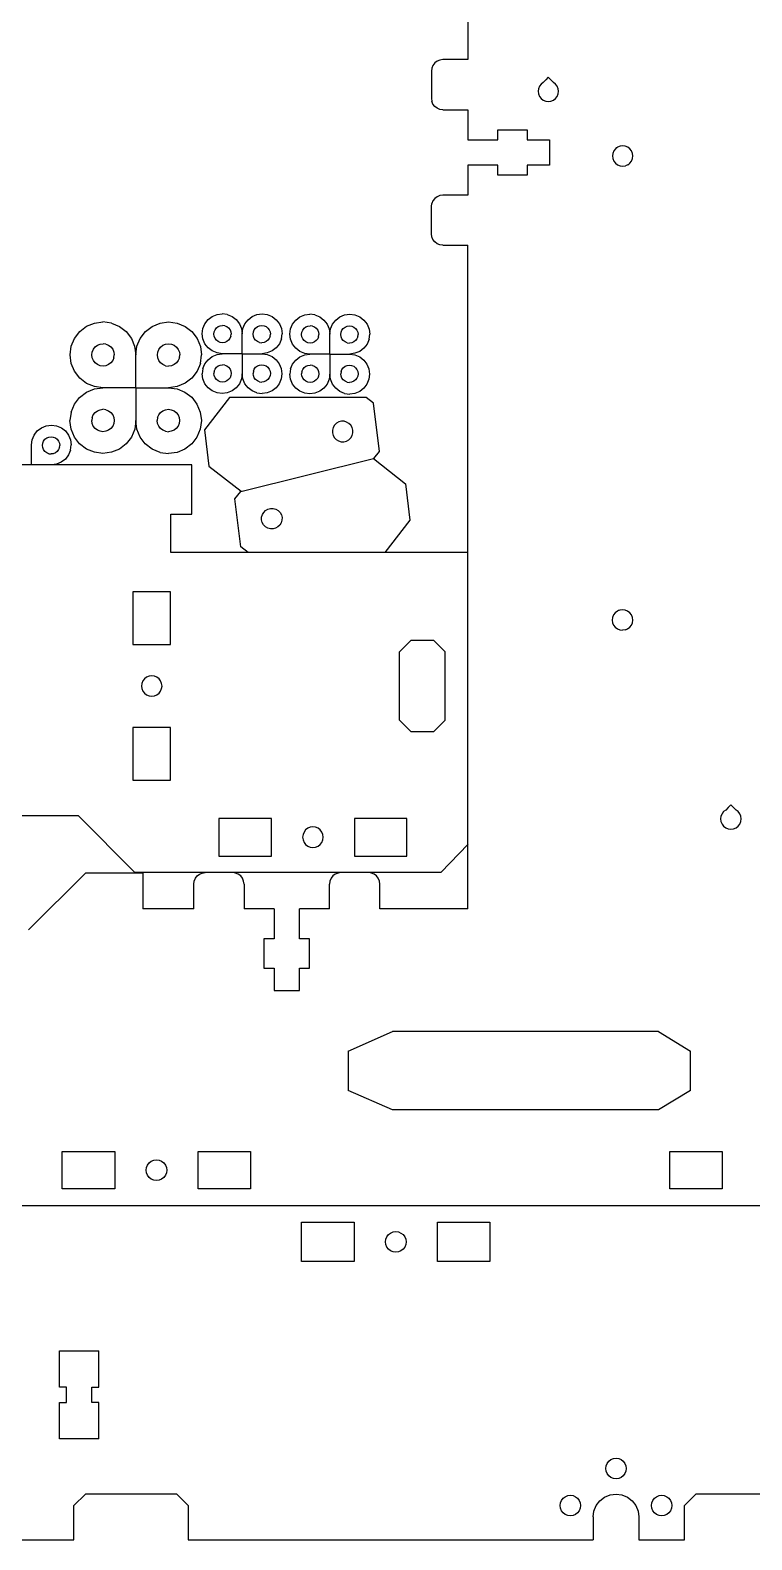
# Model space of a CAD drawing. Extents: x -217 to 602, y -128 to 416.
# Drawn here: x 75.2 to 201.7, y -127.6 to 136.9 of the extents above; entities that cross this region are included whole.
import ezdxf

# ---------------------------------------------------------------- set-up
doc = ezdxf.new("R2010")
doc.units = 0
doc.layers.add('Layer_1', color=7, linetype='CONTINUOUS')

msp = doc.modelspace()

# ---------------------------------------------------------------- linework, layer by layer
at = {"layer": 'Layer_1', "color": 2}
for p, q in [((151.922057, 243.809747), (151.922057, 131.766848)), ((151.922057, -17.035158), (151.922057, 99.231988)), ((99.895406, 52.10474), (103.578773, 52.10474)), ((99.895406, 45.404785), (99.895406, 52.10474)), ((151.981831, 45.404785), (99.895406, 45.404785)), ((-190.323272, -0.694886), (83.627976, -0.694886)), ((83.627976, -0.694886), (93.608003, -10.69481)), ((151.99106, -5.694848), (147.192436, -10.69481)), ((147.192436, -10.69481), (93.608003, -10.69481))]:
    msp.add_line(p, q, dxfattribs=at)
at = {"layer": 'Layer_1', "color": 5}
for p, q in [((145.640298, 130.28741), (145.572113, 129.770803)), ((145.572113, 129.770803), (145.572113, 124.980419)), ((145.840055, 130.768825), (145.640298, 130.28741)), ((146.157894, 131.182224), (145.840055, 130.768825)), ((146.572111, 131.499414), (146.157894, 131.182224)), ((147.054485, 131.698804), (146.572111, 131.499414)), ((147.572109, 131.766848), (147.054485, 131.698804)), ((151.922057, 131.766848), (147.572109, 131.766848)), ((145.572113, 124.980419), (145.640298, 124.463811)), ((145.840055, 123.982425), (145.640298, 124.463811)), ((146.157894, 123.569026), (145.840055, 123.982425)), ((146.572111, 123.251836), (146.157894, 123.569026)), ((147.054485, 123.052418), (146.572111, 123.251836)), ((147.572109, 122.984402), (147.054485, 123.052418)), ((147.572109, 122.984402), (151.922057, 122.984402)), ((151.922057, 122.984402), (151.922057, 117.695022)), ((157.222049, 117.695022), (157.222049, 119.491423)), ((157.222049, 119.491423), (162.321974, 119.491423)), ((162.321974, 119.491423), (162.321974, 117.695022)), ((151.922057, 117.695022), (157.222049, 117.695022)), ((162.321974, 117.695022), (166.271928, 117.695022)), ((166.271928, 117.695022), (166.271928, 113.303813)), ((151.922057, 113.303813), (151.922057, 108.014404)), ((157.222049, 113.303813), (151.922057, 113.303813)), ((157.222049, 111.507384), (157.222049, 113.303813)), ((162.321974, 111.507384), (157.222049, 111.507384)), ((166.271928, 113.303813), (162.321974, 113.303813)), ((162.321974, 113.303813), (162.321974, 111.507384)), ((145.572113, 106.018388), (145.640298, 106.534996)), ((145.572113, 101.228004), (145.572113, 106.018388)), ((145.840055, 107.01641), (145.640298, 106.534996)), ((146.157894, 107.429781), (145.840055, 107.01641)), ((146.572111, 107.746999), (146.157894, 107.429781)), ((147.054485, 107.946389), (146.572111, 107.746999)), ((147.572109, 108.014404), (147.054485, 107.946389)), ((151.922057, 108.014404), (147.572109, 108.014404)), ((145.640298, 100.711396), (145.572113, 101.228004)), ((145.840055, 100.229982), (145.640298, 100.711396)), ((146.157894, 99.816611), (145.840055, 100.229982)), ((146.572111, 99.499421), (146.157894, 99.816611)), ((147.054485, 99.300003), (146.572111, 99.499421)), ((147.572109, 99.231988), (147.054485, 99.300003)), ((147.572109, 99.231988), (151.922057, 99.231988)), ((83.923378, 84.116809), (85.115569, 85.033241)), ((85.115569, 85.033495), (86.503905, 85.609341)), ((86.503905, 85.609341), (87.993587, 85.805711)), ((89.483382, 85.608946), (87.993587, 85.805711)), ((89.483382, 85.608946), (90.871435, 85.032648)), ((90.871435, 85.032648), (92.063457, 84.115821)), ((95.432062, 84.109364), (96.626511, 85.023854)), ((96.626511, 85.023854), (98.017556, 85.598783)), ((98.017556, 85.598783), (99.510427, 85.794558)), ((99.510427, 85.794558), (101.003128, 85.598244)), ((101.003128, 85.598244), (102.393976, 85.023036)), ((102.393722, 85.023036), (103.588086, 84.108184)), ((105.529369, 84.638959), (105.877278, 85.480236)), ((105.877278, 85.480066), (106.430628, 86.202471)), ((106.430628, 86.202471), (107.151726, 86.756783)), ((107.151726, 86.756924), (107.991461, 87.105243)), ((107.991461, 87.105243), (108.892498, 87.224002)), ((109.7936, 87.105017), (108.892498, 87.224002)), ((109.7936, 87.105017), (110.633169, 86.756445)), ((110.633169, 86.756445), (111.354159, 86.201878)), ((111.354159, 86.201878), (111.907289, 85.479417)), ((111.907289, 85.479417), (112.254984, 84.637943)), ((112.523129, 84.631238), (112.871786, 85.470857)), ((112.871786, 85.470857), (113.42624, 86.191845)), ((113.42624, 86.191845), (114.148701, 86.744978)), ((114.148701, 86.744978), (114.990062, 87.092724)), ((114.990062, 87.092724), (115.89306, 87.211138)), ((115.89306, 87.211138), (116.795889, 87.092393)), ((116.795889, 87.092393), (117.637165, 86.744484)), ((117.636996, 86.744484), (118.3594, 86.191134)), ((118.3594, 86.191134), (118.913712, 85.470036)), ((118.913854, 85.470036), (119.262172, 84.630301)), ((120.893688, 84.573845), (121.241597, 85.415121)), ((121.241597, 85.414952), (121.794947, 86.137356)), ((121.794947, 86.137356), (122.516045, 86.691669)), ((122.516045, 86.69181), (123.35578, 87.040129)), ((123.35578, 87.040129), (124.256817, 87.158888)), ((125.157919, 87.039903), (124.256817, 87.158888)), ((125.157919, 87.039903), (125.997487, 86.69133)), ((125.997487, 86.69133), (126.718478, 86.136764)), ((126.718478, 86.136764), (127.271608, 85.414303)), ((127.271608, 85.414303), (127.619303, 84.572829)), ((127.887448, 84.566124), (128.236105, 85.405743)), ((128.236105, 85.405743), (128.790559, 86.126731)), ((128.790559, 86.126731), (129.51302, 86.679864)), ((129.51302, 86.679864), (130.35438, 87.027609)), ((130.35438, 87.027609), (131.257379, 87.146024)), ((131.257379, 87.146024), (132.160208, 87.027279)), ((132.160208, 87.027279), (133.001484, 86.67937)), ((133.001314, 86.67937), (133.723719, 86.126019)), ((133.723719, 86.126019), (134.278031, 85.404922)), ((134.278172, 85.404922), (134.626491, 84.565187)), ((82.433301, 81.531851), (83.008526, 82.922698)), ((83.008526, 82.922444), (83.923378, 84.116809)), ((92.063457, 84.115821), (92.977942, 82.921344)), ((92.977942, 82.921344), (93.5528, 81.530129)), ((93.938937, 81.529201), (94.515376, 82.917345)), ((94.515376, 82.917345), (95.432062, 84.109364)), ((103.588086, 84.108184), (104.504518, 82.91599)), ((104.504772, 82.91599), (105.080618, 81.527657)), ((105.410624, 83.736131), (105.529369, 84.638959)), ((105.529039, 82.833132), (105.410624, 83.736131)), ((105.876784, 81.991771), (105.529039, 82.833132)), ((112.254984, 84.637943), (112.384812, 83.737937)), ((112.398528, 83.730331), (112.523157, 84.631255)), ((119.261946, 82.828162), (118.913374, 81.988594)), ((119.261946, 82.828162), (119.380931, 83.729264)), ((119.262172, 84.630301), (119.380931, 83.729264)), ((120.774943, 83.671016), (120.893688, 84.573845)), ((120.893357, 82.768018), (120.774943, 83.671016)), ((121.241103, 81.926657), (120.893357, 82.768018)), ((127.619303, 84.572829), (127.749131, 83.672822)), ((127.762847, 83.665217), (127.887476, 84.56614)), ((134.626265, 82.763048), (134.277693, 81.923479)), ((134.626265, 82.763048), (134.74525, 83.66415)), ((134.626491, 84.565187), (134.74525, 83.66415)), ((82.236987, 80.039149), (82.433301, 81.531851)), ((82.432765, 78.546278), (82.236987, 80.039149)), ((93.5528, 81.530129), (93.748634, 80.037541)), ((93.7422, 80.03959), (93.938937, 81.529201)), ((105.080223, 78.548175), (105.276989, 80.037958)), ((105.080618, 81.527657), (105.276989, 80.037958)), ((106.429917, 81.269311), (105.876784, 81.991771)), ((106.427919, 79.1858), (107.15038, 79.73893)), ((107.150905, 80.714857), (106.429917, 81.269311)), ((107.15038, 79.73893), (107.991854, 80.086625)), ((107.990524, 80.3662), (107.150905, 80.714857)), ((108.891431, 80.241599), (107.990507, 80.366228)), ((107.991854, 80.086625), (108.89186, 80.216453)), ((115.887703, 80.217102), (116.788627, 80.092472)), ((116.794873, 80.366778), (115.894866, 80.23695)), ((116.78861, 80.092501), (117.62823, 79.743843)), ((117.636346, 80.714473), (116.794873, 80.366778)), ((117.62823, 79.743843), (118.349217, 79.189389)), ((118.358807, 81.267603), (117.636346, 80.714473)), ((118.913374, 81.988594), (118.358807, 81.267603)), ((121.794236, 81.204196), (121.241103, 81.926657)), ((121.792238, 79.120685), (122.514699, 79.673815)), ((122.515224, 80.649743), (121.794236, 81.204196)), ((122.514699, 79.673815), (123.356172, 80.02151)), ((123.354843, 80.301085), (122.515224, 80.649743)), ((124.25575, 80.176484), (123.354826, 80.301114)), ((123.356172, 80.02151), (124.256179, 80.151338)), ((131.252022, 80.151987), (132.152946, 80.027358)), ((132.159192, 80.301664), (131.259185, 80.171836)), ((132.152929, 80.027386), (132.992549, 79.678729)), ((133.000665, 80.649359), (132.159192, 80.301664)), ((132.992549, 79.678729), (133.713536, 79.124275)), ((133.723126, 81.202489), (133.000665, 80.649359)), ((134.277693, 81.923479), (133.723126, 81.202489)), ((83.007708, 77.155233), (82.432765, 78.546278)), ((83.922193, 75.960784), (83.007708, 77.155233)), ((104.503926, 77.16011), (103.587098, 75.968099)), ((105.080223, 78.548175), (104.503926, 77.16011)), ((105.52478, 77.62524), (105.405795, 76.724139)), ((105.524554, 75.823102), (105.405795, 76.724139)), ((105.52478, 77.62524), (105.873352, 78.464809)), ((105.873352, 78.464809), (106.427919, 79.1858)), ((112.388198, 76.723072), (112.263569, 75.822148)), ((112.524151, 75.820757), (112.394323, 76.720763)), ((118.349217, 79.189389), (118.90235, 78.466929)), ((118.90235, 78.466929), (119.250096, 77.625568)), ((119.368511, 76.72257), (119.249766, 75.819741)), ((119.250096, 77.625568), (119.368511, 76.72257)), ((120.889099, 77.560126), (120.770114, 76.659024)), ((120.889099, 77.560126), (121.237671, 78.399695)), ((121.237671, 78.399695), (121.792238, 79.120685)), ((133.713536, 79.124275), (134.266669, 78.401814)), ((134.266669, 78.401814), (134.614415, 77.560454)), ((134.614415, 77.560454), (134.73283, 76.657455)), ((85.114215, 75.044098), (83.922193, 75.960784)), ((85.106905, 73.499183), (86.49812, 74.074035)), ((86.502353, 74.467659), (85.114215, 75.044098)), ((86.49812, 74.074035), (87.990708, 74.269889)), ((87.99195, 74.270922), (86.502353, 74.467659)), ((99.492421, 74.283707), (100.982018, 74.08697)), ((101.001407, 74.478759), (99.508818, 74.282905)), ((100.982018, 74.08697), (102.370156, 73.510531)), ((102.392621, 75.053612), (101.001407, 74.478759)), ((103.587098, 75.968099), (102.392621, 75.053612)), ((105.872873, 74.983367), (105.524554, 75.823102)), ((106.427326, 74.262269), (105.873014, 74.983367)), ((107.149731, 73.708919), (106.427326, 74.262269)), ((111.360486, 74.261558), (110.638026, 73.708425)), ((111.91494, 74.982545), (111.360486, 74.261558)), ((112.263597, 75.822165), (111.91494, 74.982545)), ((112.871845, 74.979283), (112.524151, 75.820757)), ((113.424976, 74.256822), (112.871845, 74.979283)), ((114.145966, 73.702256), (113.424976, 74.256822)), ((118.348506, 74.25623), (117.627408, 73.701917)), ((118.901856, 74.978634), (118.348506, 74.25623)), ((119.249766, 75.819741), (118.901856, 74.978465)), ((120.888873, 75.757988), (120.770114, 76.659024)), ((121.237192, 74.918252), (120.888873, 75.757988)), ((121.791645, 74.197155), (121.237333, 74.918252)), ((122.51405, 73.643805), (121.791645, 74.197155)), ((126.724805, 74.196444), (126.002344, 73.643311)), ((127.279259, 74.917431), (126.724805, 74.196444)), ((127.627916, 75.757051), (127.279259, 74.917431)), ((127.752517, 76.657958), (127.627888, 75.757034)), ((127.888469, 75.755642), (127.758642, 76.655649)), ((128.236164, 74.914169), (127.888469, 75.755642)), ((128.789295, 74.191708), (128.236164, 74.914169)), ((129.510285, 73.637141), (128.789295, 74.191708)), ((133.712825, 74.191115), (132.991727, 73.636803)), ((134.266175, 74.91352), (133.712825, 74.191115)), ((134.614085, 75.754626), (134.266175, 74.91335)), ((134.73283, 76.657455), (134.614085, 75.754626)), ((82.995601, 71.392684), (83.912428, 72.584695)), ((83.912428, 72.584695), (85.106905, 73.499183)), ((102.370156, 73.510531), (103.562178, 72.593845)), ((103.562178, 72.593845), (104.476663, 71.399396)), ((110.202897, 72.559464), (105.797762, 66.924102)), ((107.990838, 73.361009), (107.149561, 73.708919)), ((108.893666, 73.242264), (107.990838, 73.361009)), ((109.796665, 73.360679), (108.893666, 73.242264)), ((110.638026, 73.708425), (109.796665, 73.360679)), ((129.272928, 72.572018), (110.202897, 72.559464)), ((114.985535, 73.353683), (114.145966, 73.702256)), ((114.985535, 73.353683), (115.886636, 73.234698)), ((116.787673, 73.353457), (115.886636, 73.234698)), ((117.627408, 73.701776), (116.787673, 73.353457)), ((123.355156, 73.295895), (122.51388, 73.643805)), ((124.257985, 73.17715), (123.355156, 73.295895)), ((125.160984, 73.295565), (124.257985, 73.17715)), ((126.002344, 73.643311), (125.160984, 73.295565)), ((134.150214, 72.561445), (129.272928, 72.572018)), ((130.349854, 73.288569), (129.510285, 73.637141)), ((130.349854, 73.288569), (131.250955, 73.169584)), ((132.151992, 73.288343), (131.250955, 73.169584)), ((132.991727, 73.636662), (132.151992, 73.288343)), ((135.443137, 71.546625), (134.150214, 72.561445)), ((136.46849, 63.108784), (135.443137, 71.546625)), ((82.419303, 70.00462), (82.222538, 68.514836)), ((82.419303, 70.00462), (82.995601, 71.392684)), ((104.476663, 71.399396), (105.051606, 70.008351)), ((105.051606, 70.008351), (105.247384, 68.51548)), ((75.940409, 65.980561), (76.494863, 66.701549)), ((76.494863, 66.701549), (77.217324, 67.254682)), ((77.217324, 67.254682), (78.058685, 67.602427)), ((78.058685, 67.602427), (78.961683, 67.720842)), ((78.961683, 67.720842), (79.864512, 67.602097)), ((79.864512, 67.602097), (80.705788, 67.254188)), ((80.705619, 67.254188), (81.428023, 66.700837)), ((81.428023, 66.700837), (81.982335, 65.97974)), ((82.418908, 67.025138), (82.222538, 68.514836)), ((82.994754, 65.636805), (82.418908, 67.025138)), ((93.56059, 67.023594), (92.984151, 65.63545)), ((93.757327, 68.513205), (93.56059, 67.023594)), ((93.931571, 67.0245), (93.735737, 68.517088)), ((94.506429, 65.633285), (93.931571, 67.0245)), ((105.05107, 67.022778), (104.475844, 65.631931)), ((105.247384, 68.51548), (105.05107, 67.022778)), ((105.797762, 66.924102), (106.574305, 60.538454)), ((75.467151, 64.240035), (75.59178, 65.140958)), ((75.591752, 65.140942), (75.940409, 65.980561)), ((81.982477, 65.97974), (82.330795, 65.140005)), ((82.330569, 63.337866), (82.449554, 64.238968)), ((82.330795, 65.140005), (82.449554, 64.238968)), ((83.91144, 64.44461), (82.995008, 65.636805)), ((85.105804, 63.529759), (83.91144, 64.44461)), ((86.496398, 62.95455), (85.10555, 63.529759)), ((90.873016, 63.52894), (89.48197, 62.954011)), ((92.067465, 64.443431), (90.873016, 63.52894)), ((92.984151, 65.63545), (92.067465, 64.443431)), ((95.420914, 64.438808), (94.506429, 65.633285)), ((96.612936, 63.521981), (95.420914, 64.438808)), ((98.000989, 62.945683), (96.612936, 63.521981)), ((102.368802, 63.521134), (100.980466, 62.945288)), ((103.560993, 64.43782), (102.368802, 63.521388)), ((104.475844, 65.632185), (103.560993, 64.43782)), ((79.863496, 60.876482), (78.963489, 60.746654)), ((80.704969, 61.224177), (79.863496, 60.876482)), ((81.42743, 61.777307), (80.704969, 61.224177)), ((81.981997, 62.498297), (81.42743, 61.777307)), ((82.330569, 63.337866), (81.981997, 62.498297)), ((87.9891, 62.758237), (86.496398, 62.95455)), ((89.48197, 62.954011), (87.9891, 62.758237)), ((98.000989, 62.945683), (99.490784, 62.748918)), ((100.980466, 62.945288), (99.490784, 62.748918)), ((135.387203, 61.848523), (141.013803, 57.432203)), ((135.467658, 61.85216), (136.46849, 63.108784)), ((106.574305, 60.538454), (112.200905, 56.122134)), ((111.124215, 54.820128), (112.136459, 56.115069)), ((141.013803, 57.432203), (141.789225, 51.046419)), ((112.149569, 46.382287), (111.124215, 54.820128)), ((141.789225, 51.046419), (137.38409, 45.411057)), ((113.422234, 45.401935), (112.149569, 46.382287)), ((84.979312, -10.747755), (74.979389, -20.727753)), ((84.979312, -10.747755), (94.979264, -10.747755)), ((94.979264, -10.747755), (94.979264, -17.035158)), ((103.922435, -12.693846), (103.99062, -12.177238)), ((103.922435, -17.035158), (103.922435, -12.693846)), ((103.99062, -12.177238), (104.190377, -11.695852)), ((104.190377, -11.695852), (104.508215, -11.282453)), ((104.508215, -11.282453), (104.922433, -10.965263)), ((104.922433, -10.965263), (105.404779, -10.765873)), ((105.404779, -10.765873), (105.922403, -10.697858)), ((111.240034, -10.765873), (110.722382, -10.697858)), ((111.72238, -10.965263), (111.240034, -10.765873)), ((112.136597, -11.282453), (111.72238, -10.965263)), ((112.454436, -11.695852), (112.136597, -11.282453)), ((112.654221, -12.177238), (112.454436, -11.695852)), ((112.722378, -12.693846), (112.654221, -12.177238)), ((112.722378, -12.693846), (112.722378, -17.035158)), ((127.790392, -12.177238), (127.722263, -12.693846)), ((127.722263, -17.035158), (127.722263, -12.693846)), ((127.990205, -11.695852), (127.790392, -12.177238)), ((128.308044, -11.282453), (127.990205, -11.695852)), ((128.722261, -10.965263), (128.308044, -11.282453)), ((129.204579, -10.765873), (128.722261, -10.965263)), ((129.722231, -10.697858), (129.204579, -10.765873)), ((135.039834, -10.765873), (134.522182, -10.697858)), ((135.522208, -10.965263), (135.039834, -10.765873)), ((135.936369, -11.282453), (135.522208, -10.965263)), ((136.254236, -11.695852), (135.936369, -11.282453)), ((136.454021, -12.177238), (136.254236, -11.695852)), ((136.522206, -12.693846), (136.454021, -12.177238)), ((136.522206, -17.035158), (136.522206, -12.693846)), ((103.922435, -17.035158), (94.979264, -17.035158)), ((118.022314, -17.035158), (112.722378, -17.035158)), ((118.022314, -17.035158), (118.022314, -22.324567)), ((127.722263, -17.035158), (122.422271, -17.035158)), ((122.422271, -22.324567), (122.422271, -17.035158)), ((151.922057, -17.035158), (136.522206, -17.035158)), ((116.222357, -22.324567), (116.222357, -27.41436)), ((118.022314, -22.324567), (116.222357, -22.324567)), ((124.222256, -22.324567), (122.422271, -22.324567)), ((124.222256, -27.41436), (124.222256, -22.324567)), ((116.222357, -27.41436), (118.022314, -27.41436)), ((118.022314, -27.41436), (118.022314, -31.356468)), ((122.422271, -27.41436), (124.222256, -27.41436)), ((122.422271, -31.356468), (122.422271, -27.41436)), ((118.022314, -31.356468), (122.422271, -31.356468)), ((82.918864, -121.615791), (84.91886, -119.615795)), ((82.918864, -127.615808), (82.918864, -121.615791)), ((100.918857, -119.615795), (84.91886, -119.615795)), ((102.918853, -121.615791), (100.918857, -119.615795)), ((102.918853, -121.615791), (102.918853, -127.615808)), ((174.055165, -122.580512), (174.454764, -121.615791)), ((174.454764, -121.615791), (175.090441, -120.787328)), ((175.090441, -120.787328), (175.918876, -120.151679)), ((175.918876, -120.151707), (176.883596, -119.75208)), ((176.883596, -119.75208), (177.918844, -119.615795)), ((177.918844, -119.615795), (178.95412, -119.75208)), ((178.95412, -119.75208), (179.91884, -120.151679)), ((179.91884, -120.151707), (180.747275, -120.787356)), ((180.747275, -120.787328), (181.382952, -121.615791)), ((181.382952, -121.615791), (181.782551, -122.580512)), ((189.918848, -121.615791), (191.918844, -119.615795)), ((189.918848, -127.615808), (189.918848, -121.615791)), ((207.918868, -119.615795), (191.918844, -119.615795)), ((173.91888, -123.615787), (174.055165, -122.580512)), ((173.91888, -123.615787), (173.91888, -127.615808)), ((181.782551, -122.580512), (181.918836, -123.615787)), ((181.918836, -123.615787), (181.918836, -127.615808)), ((11.918894, -127.615808), (82.918864, -127.615808)), ((102.918853, -127.615808), (170.885499, -127.615808)), ((170.885499, -127.615808), (173.91888, -127.615808)), ((181.918836, -127.615808), (189.918848, -127.615808))]:
    msp.add_line(p, q, dxfattribs=at)
at = {"layer": 'Layer_1', "color": 7}
for p, q in [((164.495254, 127.112394), (164.315535, 126.679154)), ((164.781258, 127.484504), (164.495254, 127.112394)), ((165.154017, 127.770056), (164.781258, 127.484504)), ((165.588103, 128.211113), (165.154017, 127.770056)), ((166.053996, 128.669244), (165.588103, 128.211113)), ((166.519888, 128.211226), (166.053996, 128.669244)), ((166.954002, 127.77031), (166.519888, 128.211226)), ((167.326846, 127.48487), (166.954002, 127.77031)), ((167.612935, 127.112873), (167.326846, 127.48487)), ((167.792823, 126.679634), (167.612935, 127.112873)), ((164.315535, 126.679154), (164.254265, 126.214165)), ((164.254265, 126.214165), (164.315648, 125.74926)), ((164.315648, 125.74926), (164.495536, 125.316021)), ((164.495536, 125.316021), (164.781653, 124.943996)), ((164.781653, 124.943996), (165.154469, 124.658584)), ((165.154469, 124.658584), (165.58864, 124.479204)), ((165.58864, 124.479204), (166.054504, 124.418046)), ((166.054504, 124.418046), (166.52034, 124.479317)), ((166.52034, 124.479317), (166.954454, 124.658838)), ((166.954454, 124.658838), (167.327185, 124.944362)), ((167.327185, 124.944362), (167.613189, 125.316444)), ((167.613189, 125.316444), (167.792964, 125.74974)), ((167.854235, 126.214673), (167.792823, 126.679634)), ((167.792964, 125.74974), (167.854235, 126.214673)), ((178.183179, 116.441507), (178.034843, 116.327641)), ((178.617293, 116.62139), (178.183179, 116.441507)), ((179.083157, 116.68279), (178.617293, 116.62139)), ((179.549021, 116.621522), (179.083157, 116.68279)), ((179.983192, 116.441764), (179.549021, 116.621522)), ((180.356008, 116.155765), (179.983192, 116.441764)), ((177.344668, 115.348415), (177.283398, 114.882534)), ((177.283398, 114.882534), (177.344809, 114.416667)), ((177.524444, 115.782566), (177.344668, 115.348415)), ((177.344809, 114.416667), (177.524698, 113.982567)), ((177.81042, 116.155401), (177.524444, 115.782566)), ((177.524698, 113.982567), (177.810787, 113.609816)), ((177.961211, 116.29713), (177.81042, 116.155401)), ((178.034843, 116.327641), (177.961211, 116.29713)), ((180.642125, 115.783012), (180.356008, 116.155765)), ((180.356375, 113.61018), (180.642379, 113.983013)), ((180.822013, 115.348914), (180.642125, 115.783012)), ((180.642379, 113.983013), (180.822126, 114.417166)), ((180.883396, 114.883047), (180.822013, 115.348914)), ((180.822126, 114.417166), (180.883396, 114.883047)), ((177.810787, 113.609816), (178.18363, 113.323818)), ((178.18363, 113.323818), (178.617773, 113.144059)), ((178.617773, 113.144059), (179.083665, 113.082791)), ((179.083665, 113.082791), (179.549529, 113.144192)), ((179.983615, 113.324075), (179.549529, 113.144192)), ((179.983615, 113.324075), (180.134407, 113.465804)), ((180.134407, 113.465804), (180.356375, 113.61018)), ((107.643884, 84.435261), (107.884409, 84.749293)), ((107.884409, 84.749293), (108.197847, 84.990202)), ((108.197847, 84.990263), (108.56285, 85.141697)), ((108.56285, 85.141697), (108.954503, 85.193314)), ((109.34618, 85.141575), (108.954503, 85.193314)), ((109.34618, 85.141575), (109.711113, 84.99005)), ((109.711113, 84.99005), (110.024505, 84.749019)), ((110.024505, 84.749019), (110.264932, 84.434986)), ((114.520928, 84.424272), (114.761929, 84.737661)), ((114.761929, 84.737661), (115.075961, 84.978088)), ((115.075961, 84.978088), (115.441672, 85.129247)), ((115.441672, 85.129247), (115.834167, 85.180718)), ((115.834167, 85.180718), (116.226601, 85.129104)), ((116.226601, 85.129104), (116.592281, 84.977878)), ((116.59219, 84.977878), (116.906223, 84.737353)), ((116.906223, 84.737353), (117.147131, 84.423915)), ((123.008203, 84.370146), (123.248728, 84.684179)), ((123.248728, 84.684179), (123.562166, 84.925088)), ((123.562166, 84.925149), (123.927168, 85.076583)), ((123.927168, 85.076583), (124.318822, 85.128199)), ((124.710499, 85.076461), (124.318822, 85.128199)), ((124.710499, 85.076461), (125.075432, 84.924935)), ((125.075432, 84.924935), (125.388824, 84.683904)), ((125.388824, 84.683904), (125.629251, 84.369872)), ((129.885247, 84.359158), (130.126248, 84.672547)), ((130.126248, 84.672547), (130.44028, 84.912974)), ((130.44028, 84.912974), (130.805991, 85.064133)), ((130.805991, 85.064133), (131.198486, 85.115603)), ((131.198486, 85.115603), (131.59092, 85.06399)), ((131.59092, 85.06399), (131.9566, 84.912763)), ((131.956509, 84.912763), (132.270541, 84.672239)), ((132.270541, 84.672239), (132.51145, 84.358801)), ((107.441044, 83.677238), (107.492658, 84.069672)), ((107.492515, 83.284743), (107.441044, 83.677238)), ((107.643674, 82.919032), (107.492515, 83.284743)), ((107.492658, 84.069672), (107.643884, 84.435352)), ((107.884101, 82.604999), (107.643674, 82.919032)), ((108.19749, 82.363999), (107.884101, 82.604999)), ((108.562447, 82.212443), (108.19749, 82.363999)), ((108.954076, 82.160704), (108.562447, 82.212443)), ((109.345753, 82.212291), (108.954076, 82.160704)), ((109.710735, 82.363755), (109.345753, 82.212291)), ((110.024173, 82.604664), (109.710735, 82.363755)), ((110.264718, 82.918666), (110.024173, 82.604664)), ((110.415945, 83.284377), (110.264718, 82.918666)), ((110.264932, 84.434986), (110.416064, 84.069214)), ((110.415945, 83.284377), (110.467558, 83.676811)), ((110.416064, 84.069214), (110.467558, 83.676811)), ((112.392883, 80.225605), (112.398528, 83.730331)), ((114.317634, 83.667686), (114.369373, 84.059315)), ((114.36922, 83.276009), (114.317634, 83.667686)), ((114.520684, 82.911027), (114.36922, 83.276009)), ((114.369373, 84.059315), (114.520928, 84.424272)), ((114.761593, 82.59759), (114.520684, 82.911027)), ((115.075595, 82.357044), (114.761593, 82.59759)), ((115.441306, 82.205817), (115.075595, 82.357044)), ((115.441306, 82.205817), (115.83374, 82.154204)), ((116.226144, 82.205698), (115.83374, 82.154204)), ((116.591915, 82.35683), (116.226144, 82.205698)), ((116.905948, 82.597257), (116.591915, 82.35683)), ((117.146979, 82.910649), (116.905948, 82.597257)), ((117.298504, 83.275582), (117.146979, 82.910649)), ((117.147192, 84.423915), (117.298626, 84.058913)), ((117.298504, 83.275582), (117.350243, 83.667259)), ((117.298626, 84.058913), (117.350243, 83.667259)), ((122.805363, 83.612124), (122.856977, 84.004558)), ((122.856834, 83.219628), (122.805363, 83.612124)), ((123.007993, 82.853918), (122.856834, 83.219628)), ((122.856977, 84.004558), (123.008203, 84.370238)), ((123.24842, 82.539885), (123.007993, 82.853918)), ((123.561809, 82.298885), (123.24842, 82.539885)), ((123.926766, 82.147329), (123.561809, 82.298885)), ((124.318395, 82.09559), (123.926766, 82.147329)), ((124.710072, 82.147176), (124.318395, 82.09559)), ((125.075054, 82.298641), (124.710072, 82.147176)), ((125.388491, 82.53955), (125.075054, 82.298641)), ((125.629037, 82.853552), (125.388491, 82.53955)), ((125.780264, 83.219262), (125.629037, 82.853552)), ((125.629251, 84.369872), (125.780383, 84.0041)), ((125.780264, 83.219262), (125.831877, 83.611696)), ((125.780383, 84.0041), (125.831877, 83.611696)), ((127.757202, 80.160491), (127.762847, 83.665217)), ((129.681953, 83.602572), (129.733691, 83.994201)), ((129.733539, 83.210895), (129.681953, 83.602572)), ((129.885003, 82.845913), (129.733539, 83.210895)), ((129.733691, 83.994201), (129.885247, 84.359158)), ((130.125912, 82.532475), (129.885003, 82.845913)), ((130.439914, 82.291929), (130.125912, 82.532475)), ((130.805625, 82.140703), (130.439914, 82.291929)), ((130.805625, 82.140703), (131.198059, 82.089089)), ((131.590463, 82.140584), (131.198059, 82.089089)), ((131.956234, 82.291716), (131.590463, 82.140584)), ((132.270267, 82.532143), (131.956234, 82.291716)), ((132.511298, 82.845535), (132.270267, 82.532143)), ((132.662823, 83.210467), (132.511298, 82.845535)), ((132.511511, 84.358801), (132.662945, 83.993798)), ((132.662823, 83.210467), (132.714562, 83.602145)), ((132.662945, 83.993798), (132.714562, 83.602145)), ((86.052967, 80.024958), (86.119801, 80.533155)), ((86.119616, 79.516731), (86.052967, 80.024958)), ((86.315355, 79.043141), (86.119616, 79.516731)), ((86.119801, 80.533155), (86.315629, 81.006684)), ((86.315629, 81.006564), (86.627094, 81.413236)), ((86.627094, 81.413236), (87.032981, 81.725177)), ((87.032981, 81.725268), (87.505635, 81.921372)), ((87.505635, 81.921372), (88.012805, 81.988199)), ((88.520008, 81.921221), (88.012805, 81.988199)), ((88.520008, 81.921221), (88.992571, 81.724996)), ((88.992571, 81.724996), (89.398395, 81.412873)), ((89.398395, 81.412873), (89.709733, 81.006201)), ((89.905287, 79.516248), (89.709458, 79.042688)), ((89.709733, 81.006201), (89.905441, 80.532581)), ((89.905287, 79.516248), (89.972123, 80.024384)), ((89.905441, 80.532581), (89.972123, 80.024384)), ((93.741466, 74.28816), (93.741466, 80.046143)), ((97.53246, 80.019302), (97.599438, 80.526438)), ((97.599227, 79.512102), (97.53246, 80.019302)), ((97.79536, 79.039469), (97.599227, 79.512102)), ((97.599438, 80.526438), (97.795723, 80.999032)), ((97.795723, 80.999032), (98.107786, 81.404858)), ((98.107786, 81.404858), (98.514427, 81.716196)), ((98.514427, 81.716196), (98.988017, 81.911934)), ((98.988017, 81.911934), (99.496244, 81.978584)), ((99.496244, 81.978584), (100.004441, 81.91175)), ((100.004441, 81.91175), (100.47797, 81.715921)), ((100.477849, 81.715921), (100.884521, 81.404457)), ((100.884521, 81.404457), (101.196463, 80.99857)), ((101.392507, 79.511543), (101.196282, 79.03898)), ((101.196554, 80.99857), (101.392658, 80.525916)), ((101.392507, 79.511543), (101.459485, 80.018746)), ((101.392658, 80.525916), (101.459485, 80.018746)), ((112.396157, 80.235954), (108.891431, 80.241599)), ((112.382977, 80.222746), (115.887703, 80.217102)), ((112.393843, 80.227798), (112.388198, 76.723072)), ((127.760476, 80.17084), (124.25575, 80.176484)), ((127.747296, 80.157632), (131.252022, 80.151987)), ((127.758162, 80.162684), (127.752517, 76.657958)), ((86.626693, 78.6365), (86.315355, 79.043141)), ((87.032519, 78.324437), (86.626693, 78.6365)), ((87.505113, 78.128152), (87.032519, 78.324437)), ((88.012249, 78.061174), (87.505113, 78.128152)), ((88.519449, 78.127941), (88.012249, 78.061174)), ((88.992082, 78.324075), (88.519449, 78.127941)), ((89.397963, 78.636047), (88.992082, 78.324075)), ((89.709458, 79.042688), (89.397963, 78.636047)), ((98.107333, 78.633588), (97.79536, 79.039469)), ((98.513974, 78.322093), (98.107333, 78.633588)), ((98.987534, 78.126264), (98.513974, 78.322093)), ((98.987534, 78.126264), (99.49567, 78.059428)), ((100.003867, 78.12611), (99.49567, 78.059428)), ((100.477487, 78.321818), (100.003867, 78.12611)), ((100.884159, 78.633156), (100.477487, 78.321818)), ((101.196282, 79.03898), (100.884159, 78.633156)), ((107.488222, 77.177821), (107.436483, 76.786144)), ((107.4881, 76.39449), (107.436483, 76.786144)), ((107.488222, 77.177821), (107.639747, 77.542754)), ((107.639747, 77.542754), (107.880778, 77.856146)), ((107.880778, 77.856146), (108.194811, 78.096573)), ((108.194811, 78.096573), (108.560583, 78.247704)), ((108.560583, 78.247704), (108.952986, 78.299199)), ((109.34542, 78.247585), (108.952986, 78.299199)), ((109.34542, 78.247585), (109.711131, 78.096359)), ((109.711131, 78.096359), (110.025133, 77.855813)), ((110.025133, 77.855813), (110.266042, 77.542375)), ((110.266042, 77.542375), (110.417506, 77.177394)), ((110.469092, 76.785716), (110.417354, 76.394088)), ((110.417506, 77.177394), (110.469092, 76.785716)), ((114.36319, 77.174324), (114.311576, 76.781889)), ((114.363071, 76.389486), (114.311576, 76.781889)), ((114.36319, 77.174324), (114.514416, 77.540034)), ((114.514416, 77.540034), (114.754962, 77.854036)), ((114.754962, 77.854036), (115.0684, 78.094945)), ((115.0684, 78.094945), (115.433381, 78.246409)), ((115.433381, 78.246409), (115.825059, 78.297996)), ((115.825059, 78.297996), (116.216688, 78.246257)), ((116.216688, 78.246257), (116.581645, 78.094701)), ((116.581645, 78.094701), (116.895034, 77.853701)), ((116.895034, 77.853701), (117.135461, 77.539668)), ((117.135461, 77.539668), (117.28662, 77.173957)), ((117.33809, 76.781462), (117.286476, 76.389028)), ((117.28662, 77.173957), (117.33809, 76.781462)), ((122.852541, 77.112707), (122.800802, 76.721029)), ((122.852419, 76.329376), (122.800802, 76.721029)), ((122.852541, 77.112707), (123.004066, 77.477639)), ((123.004066, 77.477639), (123.245097, 77.791031)), ((123.245097, 77.791031), (123.55913, 78.031458)), ((123.55913, 78.031458), (123.924901, 78.18259)), ((123.924901, 78.18259), (124.317305, 78.234085)), ((124.709739, 78.182471), (124.317305, 78.234085)), ((124.709739, 78.182471), (125.07545, 78.031245)), ((125.07545, 78.031245), (125.389452, 77.790699)), ((125.389452, 77.790699), (125.630361, 77.477261)), ((125.630361, 77.477261), (125.781825, 77.11228)), ((125.833411, 76.720602), (125.781673, 76.328973)), ((125.781825, 77.11228), (125.833411, 76.720602)), ((129.727509, 77.109209), (129.675895, 76.716775)), ((129.727509, 77.109209), (129.878735, 77.47492)), ((129.878735, 77.47492), (130.119281, 77.788922)), ((130.119281, 77.788922), (130.432719, 78.029831)), ((130.432719, 78.029831), (130.7977, 78.181295)), ((130.7977, 78.181295), (131.189378, 78.232881)), ((131.189378, 78.232881), (131.581006, 78.181143)), ((131.581006, 78.181143), (131.945963, 78.029587)), ((131.945963, 78.029587), (132.259353, 77.788586)), ((132.259353, 77.788586), (132.499779, 77.474554)), ((132.499779, 77.474554), (132.650939, 77.108843)), ((132.650939, 77.108843), (132.702409, 76.716348)), ((93.743385, 74.270188), (87.985402, 74.270188)), ((93.740986, 74.284441), (99.498968, 74.284441)), ((93.75806, 74.264634), (93.75806, 68.506652)), ((107.639534, 76.029488), (107.4881, 76.39449)), ((107.880504, 75.71605), (107.639595, 76.029488)), ((108.194536, 75.475525), (107.880504, 75.71605)), ((108.560125, 75.324299), (108.194445, 75.475525)), ((108.952559, 75.272685), (108.560125, 75.324299)), ((109.345054, 75.324156), (108.952559, 75.272685)), ((109.710765, 75.475315), (109.345054, 75.324156)), ((110.024797, 75.715742), (109.710765, 75.475315)), ((110.265798, 76.029131), (110.024797, 75.715742)), ((110.417354, 76.394088), (110.265798, 76.029131)), ((114.514202, 76.023714), (114.363071, 76.389486)), ((114.754629, 75.709681), (114.514202, 76.023714)), ((115.068021, 75.468651), (114.754629, 75.709681)), ((115.432954, 75.317125), (115.068021, 75.468651)), ((115.432954, 75.317125), (115.824632, 75.265386)), ((116.216285, 75.317003), (115.824632, 75.265386)), ((116.581288, 75.468437), (116.216285, 75.317003)), ((116.894726, 75.709407), (116.581288, 75.468498)), ((117.13525, 76.02344), (116.894726, 75.709407)), ((117.286476, 76.389028), (117.13525, 76.023348)), ((123.003853, 75.964373), (122.852419, 76.329376)), ((123.244823, 75.650935), (123.003914, 75.964373)), ((123.558855, 75.410411), (123.244823, 75.650935)), ((123.924444, 75.259185), (123.558764, 75.410411)), ((124.316878, 75.207571), (123.924444, 75.259185)), ((124.709373, 75.259041), (124.316878, 75.207571)), ((125.075084, 75.4102), (124.709373, 75.259041)), ((125.389116, 75.650627), (125.075084, 75.4102)), ((125.630117, 75.964016), (125.389116, 75.650627)), ((125.781673, 76.328973), (125.630117, 75.964016)), ((129.72739, 76.324371), (129.675895, 76.716775)), ((129.878521, 75.9586), (129.72739, 76.324371)), ((130.118948, 75.644567), (129.878521, 75.9586)), ((130.43234, 75.403536), (130.118948, 75.644567)), ((130.797273, 75.252011), (130.43234, 75.403536)), ((130.797273, 75.252011), (131.188951, 75.200272)), ((131.580604, 75.251889), (131.188951, 75.200272)), ((131.945607, 75.403323), (131.580604, 75.251889)), ((132.259044, 75.644293), (131.945607, 75.403384)), ((132.499569, 75.958325), (132.259044, 75.644293)), ((132.650795, 76.323914), (132.499569, 75.958234)), ((132.702409, 76.716348), (132.650795, 76.323914)), ((86.107017, 69.041253), (86.040038, 68.53405)), ((86.107017, 69.041253), (86.303241, 69.513816)), ((86.303241, 69.513816), (86.615364, 69.91964)), ((86.615364, 69.91964), (87.022036, 70.230978)), ((87.022036, 70.230978), (87.495657, 70.426686)), ((87.495657, 70.426686), (88.003853, 70.493368)), ((88.511989, 70.426532), (88.003853, 70.493368)), ((88.511989, 70.426532), (88.985549, 70.230703)), ((88.985549, 70.230703), (89.392191, 69.919208)), ((89.392191, 69.919208), (89.704163, 69.513327)), ((89.704163, 69.513327), (89.900297, 69.040694)), ((89.900297, 69.040694), (89.967064, 68.533494)), ((97.579084, 69.038364), (97.512248, 68.530228)), ((97.579084, 69.038364), (97.774913, 69.511924)), ((97.774913, 69.511924), (98.086408, 69.918565)), ((98.086408, 69.918565), (98.492289, 70.230537)), ((98.492289, 70.230537), (98.964922, 70.426671)), ((98.964922, 70.426671), (99.472122, 70.493438)), ((99.472122, 70.493438), (99.979258, 70.42646)), ((99.979258, 70.42646), (100.451852, 70.230175)), ((100.451852, 70.230175), (100.857678, 69.918112)), ((100.857678, 69.918112), (101.169016, 69.511471)), ((101.169016, 69.511471), (101.364755, 69.037881)), ((101.364755, 69.037881), (101.431404, 68.529654)), ((86.106866, 68.02688), (86.040038, 68.53405)), ((86.302969, 67.554226), (86.106866, 68.02688)), ((86.615002, 67.148339), (86.30306, 67.554226)), ((87.021674, 66.836875), (86.615002, 67.148339)), ((87.495083, 66.641046), (87.021553, 66.836875)), ((88.003279, 66.574212), (87.495083, 66.641046)), ((88.511506, 66.640861), (88.003279, 66.574212)), ((88.985096, 66.8366), (88.511506, 66.640861)), ((89.391738, 67.147938), (88.985096, 66.8366)), ((89.703801, 67.553764), (89.391738, 67.147938)), ((89.900085, 68.026358), (89.703801, 67.553764)), ((89.967064, 68.533494), (89.900085, 68.026358)), ((97.57893, 68.022031), (97.512248, 68.530228)), ((97.774638, 67.548411), (97.57893, 68.022031)), ((98.085976, 67.141739), (97.774638, 67.548411)), ((98.4918, 66.829616), (98.085976, 67.141739)), ((98.964363, 66.633391), (98.4918, 66.829616)), ((98.964363, 66.633391), (99.471566, 66.566413)), ((99.978736, 66.63324), (99.471566, 66.566413)), ((100.45139, 66.829344), (99.978736, 66.63324)), ((100.857277, 67.141376), (100.45139, 66.829435)), ((101.168741, 67.548048), (100.857277, 67.141376)), ((101.36457, 68.021457), (101.168741, 67.547928)), ((101.431404, 68.529654), (101.36457, 68.021457)), ((128.2156, 66.856218), (128.211048, 66.385293)), ((128.211048, 66.385293), (128.328251, 65.929192)), ((128.341688, 67.309843), (128.2156, 66.856218)), ((128.580644, 67.715263), (128.341688, 67.309843)), ((128.91621, 68.04483), (128.580644, 67.715263)), ((129.325557, 68.276098), (128.91621, 68.04483)), ((129.780709, 68.393385), (129.325557, 68.276098)), ((130.250705, 68.388521), (129.780709, 68.393385)), ((130.703499, 68.262019), (130.250705, 68.388521)), ((131.108259, 68.022415), (130.703499, 68.262019)), ((131.437358, 67.686024), (131.108259, 68.022415)), ((131.668392, 67.275796), (131.437358, 67.686024)), ((131.654983, 65.895149), (131.781043, 66.34877)), ((131.785626, 66.81967), (131.668392, 67.275796)), ((131.781043, 66.34877), (131.785626, 66.81967)), ((75.461506, 60.735309), (75.467151, 64.240035)), ((77.386257, 64.17739), (77.437996, 64.569019)), ((77.437843, 63.785713), (77.386257, 64.17739)), ((77.589307, 63.420731), (77.437843, 63.785713)), ((77.437996, 64.569019), (77.589551, 64.933976)), ((77.589551, 64.933976), (77.830552, 65.247365)), ((77.830552, 65.247365), (78.144584, 65.487792)), ((78.144584, 65.487792), (78.510295, 65.638951)), ((78.510295, 65.638951), (78.90279, 65.690421)), ((78.90279, 65.690421), (79.295224, 65.638808)), ((79.295224, 65.638808), (79.660904, 65.487581)), ((79.660813, 65.487581), (79.974845, 65.247057)), ((79.974845, 65.247057), (80.215754, 64.933619)), ((80.367127, 63.785285), (80.215602, 63.420353)), ((80.215815, 64.933619), (80.367249, 64.568616)), ((80.367127, 63.785285), (80.418866, 64.176963)), ((80.367249, 64.568616), (80.418866, 64.176963)), ((128.328251, 65.929192), (128.559313, 65.518968)), ((128.559313, 65.518968), (128.888409, 65.182605)), ((128.888409, 65.182605), (129.293144, 64.942969)), ((129.293144, 64.942969), (129.745969, 64.816443)), ((129.745969, 64.816443), (130.215958, 64.811635)), ((130.215958, 64.811635), (130.671118, 64.928865)), ((130.671118, 64.928865), (131.080433, 65.160157)), ((131.080433, 65.160157), (131.416024, 65.489757)), ((131.416024, 65.489757), (131.654983, 65.895149)), ((77.830216, 63.107293), (77.589307, 63.420731)), ((78.144218, 62.866747), (77.830216, 63.107293)), ((78.509929, 62.715521), (78.144218, 62.866747)), ((78.509929, 62.715521), (78.902363, 62.663907)), ((79.294767, 62.715402), (78.902363, 62.663907)), ((79.660538, 62.866534), (79.294767, 62.715402)), ((79.974571, 63.106961), (79.660538, 62.866534)), ((80.215602, 63.420353), (79.974571, 63.106961)), ((112.136367, 56.115058), (135.387203, 61.848523)), ((116.512483, 52.76625), (116.921802, 52.997514)), ((116.921802, 52.997514), (117.376954, 53.114801)), ((117.376954, 53.114801), (117.84695, 53.109937)), ((117.84695, 53.109937), (118.299772, 52.983439)), ((118.299772, 52.983439), (118.704504, 52.743831)), ((115.807293, 51.106709), (115.811873, 51.577637)), ((115.924524, 50.650612), (115.807293, 51.106709)), ((115.811873, 51.577637), (115.937933, 52.031259)), ((116.155558, 50.240384), (115.924524, 50.650612)), ((115.937933, 52.031259), (116.176889, 52.436679)), ((116.176889, 52.436679), (116.512483, 52.76625)), ((118.704504, 52.743831), (119.033603, 52.40744)), ((119.251228, 50.616565), (119.012269, 50.211173)), ((119.033603, 52.40744), (119.264665, 51.997215)), ((119.377316, 51.07019), (119.251228, 50.616565)), ((119.264665, 51.997215), (119.381871, 51.541086)), ((119.381871, 51.541086), (119.377316, 51.07019)), ((116.484654, 49.904021), (116.155558, 50.240384)), ((116.889417, 49.664389), (116.484654, 49.904021)), ((117.342214, 49.537859), (116.889417, 49.664389)), ((117.812203, 49.533051), (117.342214, 49.537859)), ((118.267362, 49.650281), (117.812203, 49.533051)), ((118.676706, 49.881577), (118.267362, 49.650281)), ((119.012269, 50.211173), (118.676706, 49.881577)), ((93.258781, 38.504846), (93.258781, 29.30491)), ((99.845566, 38.504846), (93.258781, 38.504846)), ((99.845566, 29.30491), (99.845566, 38.504846)), ((177.494444, 34.465877), (177.314696, 34.031726)), ((177.780448, 34.838709), (177.494444, 34.465877)), ((178.153207, 35.124817), (177.780448, 34.838709)), ((178.332926, 35.214849), (178.153207, 35.124817)), ((178.387987, 35.222105), (178.332926, 35.214852)), ((178.587293, 35.3047), (178.387987, 35.222105)), ((179.053157, 35.366098), (178.587293, 35.3047)), ((179.519049, 35.304833), (179.053157, 35.366098)), ((179.953192, 35.125074), (179.519049, 35.304833)), ((180.326036, 34.839073), (179.953192, 35.125074)), ((180.612153, 34.466322), (180.326036, 34.839073)), ((180.792013, 34.032222), (180.612153, 34.466322)), ((177.314696, 34.031726), (177.253426, 33.565842)), ((177.253426, 33.565842), (177.314837, 33.099977)), ((177.314837, 33.099977), (177.494698, 32.665877)), ((177.494698, 32.665877), (177.780815, 32.293127)), ((177.780815, 32.293127), (178.153658, 32.007126)), ((178.153658, 32.007126), (178.587801, 31.827367)), ((178.587801, 31.827367), (179.053693, 31.766099)), ((179.519557, 31.8275), (179.053693, 31.766099)), ((179.519557, 31.8275), (179.699277, 31.917534)), ((179.699277, 31.917534), (179.953643, 32.007382)), ((179.953643, 32.007382), (180.326403, 32.293491)), ((180.326403, 32.293491), (180.612407, 32.666323)), ((180.612407, 32.666323), (180.792154, 33.100474)), ((180.853424, 33.566358), (180.792013, 34.032222)), ((180.792154, 33.100474), (180.853424, 33.566358)), ((93.258781, 29.30491), (99.845566, 29.30491)), ((141.974316, 30.002902), (139.978299, 28.002878)), ((145.966321, 30.002902), (141.974316, 30.002902)), ((147.96231, 28.002878), (145.966321, 30.002902)), ((139.978299, 16.007008), (139.978299, 28.002878)), ((147.96231, 16.007008), (147.96231, 28.002878)), ((94.815293, 22.471294), (94.754051, 22.004936)), ((94.754051, 22.004936), (94.815293, 21.538648)), ((94.994956, 22.905803), (94.815293, 22.471294)), ((94.815293, 21.538648), (94.994956, 21.104082)), ((95.280706, 23.278986), (94.994956, 22.905803)), ((95.653098, 23.5653), (95.280706, 23.278986)), ((96.086761, 23.745273), (95.653098, 23.5653)), ((96.552173, 23.806685), (96.086761, 23.745273)), ((97.017558, 23.745273), (96.552173, 23.806685)), ((97.45122, 23.5653), (97.017558, 23.745273)), ((97.823641, 23.278986), (97.45122, 23.5653)), ((98.109391, 22.905803), (97.823641, 23.278986)), ((98.289025, 22.471294), (98.109391, 22.905803)), ((98.109391, 21.104082), (98.289025, 21.538648)), ((98.350296, 22.004936), (98.289025, 22.471294)), ((98.289025, 21.538648), (98.350296, 22.004936)), ((94.994956, 21.104082), (95.280706, 20.730985)), ((95.280706, 20.730985), (95.653098, 20.44467)), ((95.653098, 20.44467), (96.086761, 20.264697)), ((96.086761, 20.264697), (96.552173, 20.203229)), ((96.552173, 20.203229), (97.017558, 20.264697)), ((97.017558, 20.264697), (97.45122, 20.44467)), ((97.45122, 20.44467), (97.823641, 20.730985)), ((97.823641, 20.730985), (98.109391, 21.104082)), ((141.974316, 14.007029), (139.978299, 16.007008)), ((145.966321, 14.007029), (147.96231, 16.007008)), ((93.258781, 14.705021), (93.258781, 5.505084)), ((99.845566, 14.705021), (93.258781, 14.705021)), ((99.845566, 5.505084), (99.845566, 14.705021)), ((141.974316, 14.007029), (145.966321, 14.007029)), ((93.258781, 5.505084), (99.845566, 5.505084)), ((197.151244, 0.272809), (196.778485, -0.012744)), ((197.58533, 0.713866), (197.151244, 0.272809)), ((198.051222, 1.171997), (197.58533, 0.713866)), ((198.517115, 0.713979), (198.051222, 1.171997)), ((198.951229, 0.273063), (198.517115, 0.713979)), ((199.324073, -0.012377), (198.951229, 0.273063)), ((108.328601, -1.194871), (108.328601, -7.794835)), ((117.510193, -1.194871), (108.328601, -1.194871)), ((117.510193, -7.794835), (117.510193, -1.194871)), ((141.262636, -1.194871), (132.080988, -1.194871)), ((132.080988, -1.194871), (132.080988, -7.794835)), ((141.262636, -7.794835), (141.262636, -1.194871)), ((196.312762, -0.818093), (196.251491, -1.283082)), ((196.251491, -1.283082), (196.312875, -1.747987)), ((196.492481, -0.384854), (196.312762, -0.818093)), ((196.312875, -1.747987), (196.492763, -2.181226)), ((196.778485, -0.012744), (196.492481, -0.384854)), ((196.492763, -2.181226), (196.77888, -2.553252)), ((196.77888, -2.553252), (197.151696, -2.838663)), ((198.951681, -2.838409), (199.324412, -2.552885)), ((199.610162, -0.384374), (199.324073, -0.012377)), ((199.324412, -2.552885), (199.610416, -2.180803)), ((199.79005, -0.817613), (199.610162, -0.384374)), ((199.610416, -2.180803), (199.790191, -1.747507)), ((199.851462, -1.282574), (199.79005, -0.817613)), ((199.790191, -1.747507), (199.851462, -1.282574)), ((123.058738, -4.028552), (122.997468, -4.494839)), ((122.997468, -4.494839), (123.058738, -4.961211)), ((123.238373, -3.593986), (123.058738, -4.028552)), ((123.058738, -4.961211), (123.238373, -5.395721)), ((123.524123, -3.22086), (123.238373, -3.593986)), ((123.896543, -2.934517), (123.524123, -3.22086)), ((124.330206, -2.754516), (123.896543, -2.934517)), ((124.79559, -2.693132), (124.330206, -2.754516)), ((125.260975, -2.754516), (124.79559, -2.693132)), ((125.694638, -2.934517), (125.260975, -2.754516)), ((126.067058, -3.22086), (125.694638, -2.934517)), ((126.352808, -3.593986), (126.067058, -3.22086)), ((126.532442, -4.028552), (126.352808, -3.593986)), ((126.352808, -5.395721), (126.532442, -4.961211)), ((126.593713, -4.494839), (126.532442, -4.028552)), ((126.532442, -4.961211), (126.593713, -4.494839)), ((197.151696, -2.838663), (197.585866, -3.018043)), ((197.585866, -3.018043), (198.05173, -3.079201)), ((198.05173, -3.079201), (198.517566, -3.01793)), ((198.517566, -3.01793), (198.951681, -2.838409)), ((108.328601, -7.794835), (117.510193, -7.794835)), ((123.238373, -5.395721), (123.524123, -5.768818)), ((123.524123, -5.768847), (123.896543, -6.055218)), ((123.896543, -6.055218), (124.330206, -6.235162)), ((124.330206, -6.235162), (124.79559, -6.296546)), ((124.79559, -6.296546), (125.260975, -6.235162)), ((125.260975, -6.235162), (125.694638, -6.055218)), ((125.694638, -6.055218), (126.067058, -5.768847)), ((126.067058, -5.768847), (126.352808, -5.395721)), ((132.080988, -7.794835), (141.262636, -7.794835)), ((130.97858, -41.987751), (138.750308, -38.556183)), ((185.365057, -38.556183), (138.750308, -38.556183)), ((185.365057, -38.556183), (190.949741, -41.987751)), ((130.97858, -41.987751), (130.97858, -48.850887)), ((190.949741, -48.850887), (190.949741, -41.987751)), ((138.750308, -52.282456), (130.97858, -48.850887)), ((190.949741, -48.850887), (185.365057, -52.282456)), ((185.365057, -52.282456), (138.750308, -52.282456)), ((80.872584, -59.549988), (90.072549, -59.549988)), ((80.872584, -66.136801), (80.872584, -59.549988)), ((90.072549, -59.549988), (90.072549, -66.136801)), ((104.67244, -66.136801), (104.67244, -59.549988)), ((104.67244, -59.549988), (113.872377, -59.549988)), ((113.872377, -59.549988), (113.872377, -66.136801)), ((187.321783, -59.549988), (196.521719, -59.549988)), ((187.321783, -66.136801), (187.321783, -59.549988)), ((196.521719, -59.549988), (196.521719, -66.136801)), ((95.570774, -62.843352), (95.632157, -62.377996)), ((95.632157, -63.308765), (95.570774, -62.843352)), ((95.632157, -62.377996), (95.812187, -61.944333)), ((95.812187, -63.742456), (95.632157, -63.308765)), ((95.812187, -61.944333), (96.098501, -61.571941)), ((96.098501, -61.571941), (96.471655, -61.286163)), ((96.471655, -61.286163), (96.906165, -61.1065)), ((96.906165, -61.1065), (97.37248, -61.045258)), ((97.37248, -61.045258), (97.838824, -61.1065)), ((97.838824, -61.1065), (98.273334, -61.286163)), ((98.273334, -61.286163), (98.646516, -61.571941)), ((98.646516, -61.571941), (98.932831, -61.944333)), ((98.932831, -61.944333), (99.112804, -62.377996)), ((99.112804, -63.308765), (98.932831, -63.742456)), ((99.112804, -62.377996), (99.174187, -62.843352)), ((99.174187, -62.843352), (99.112804, -63.308765)), ((96.098501, -64.114848), (95.812187, -63.742456)), ((96.471655, -64.400598), (96.098501, -64.114848)), ((96.906165, -64.580261), (96.471655, -64.400598)), ((97.37248, -64.641475), (96.906165, -64.580261)), ((97.838824, -64.580261), (97.37248, -64.641475)), ((98.273334, -64.400598), (97.838824, -64.580261)), ((98.646516, -64.114848), (98.273334, -64.400598)), ((98.932831, -63.742456), (98.646516, -64.114848)), ((90.072549, -66.136801), (80.872584, -66.136801)), ((113.872377, -66.136801), (104.67244, -66.136801)), ((196.521719, -66.136801), (187.321783, -66.136801)), ((122.81885, -78.865785), (122.81885, -71.965819)), ((122.81885, -71.965819), (132.018842, -71.965819)), ((132.018842, -71.965819), (132.018842, -78.865785)), ((138.044851, -74.141808), (138.417977, -73.855466)), ((138.417977, -73.855466), (138.852543, -73.675464)), ((138.852543, -73.675436), (139.318859, -73.614081)), ((139.318859, -73.614081), (139.785175, -73.675436)), ((139.785175, -73.675436), (140.219712, -73.855438)), ((140.219712, -73.855466), (140.592866, -74.141808)), ((146.618847, -71.965819), (155.81884, -71.965819)), ((146.618847, -78.865785), (146.618847, -71.965819)), ((155.81884, -71.965819), (155.81884, -78.865785)), ((137.517124, -75.415788), (137.578507, -74.9495)), ((137.578507, -75.882132), (137.517124, -75.415788)), ((137.578507, -74.9495), (137.758509, -74.514934)), ((137.758509, -76.316641), (137.578507, -75.882132)), ((137.758509, -74.514934), (138.044851, -74.14178)), ((138.044851, -76.689824), (137.758509, -76.316641)), ((138.417977, -76.976138), (138.044851, -76.689824)), ((140.592866, -76.689824), (140.219712, -76.976138)), ((140.592866, -74.141808), (140.879181, -74.514963)), ((140.879181, -76.316641), (140.592866, -76.689824)), ((140.879181, -74.514934), (141.059182, -74.9495)), ((141.059182, -75.882132), (140.879181, -76.316641)), ((141.059182, -74.9495), (141.120566, -75.415788)), ((141.120566, -75.415788), (141.059182, -75.882132)), ((132.018842, -78.865785), (122.81885, -78.865785)), ((138.852543, -77.156139), (138.417977, -76.976138)), ((139.318859, -77.217494), (138.852543, -77.156139)), ((139.785175, -77.156139), (139.318859, -77.217494)), ((140.219712, -76.976138), (139.785175, -77.156139)), ((155.81884, -78.865785), (146.618847, -78.865785)), ((80.379118, -96.425595), (80.379118, -94.500614)), ((80.380191, -94.501066), (87.280186, -94.501066)), ((87.264381, -96.433159), (87.264381, -94.508149)), ((80.379118, -98.350605), (80.379118, -96.425595)), ((87.264381, -98.358168), (87.264381, -96.433159)), ((80.375167, -100.841357), (80.379118, -98.350605)), ((87.268332, -100.848892), (87.264381, -98.358168)), ((81.606023, -100.844179), (80.375167, -100.841357)), ((81.606023, -103.560568), (81.606023, -100.844179)), ((86.037476, -103.565281), (86.037476, -100.848892)), ((86.037476, -100.848892), (87.268332, -100.848892)), ((80.380191, -106.051066), (80.377369, -103.560568)), ((80.377369, -103.560568), (81.606023, -103.560568)), ((87.266131, -103.565281), (86.037476, -103.565281)), ((87.263309, -106.055808), (87.266131, -103.565281)), ((80.380191, -107.976076), (80.380191, -106.051066)), ((80.380191, -109.901029), (80.380191, -107.976076)), ((87.263309, -107.980789), (87.263309, -106.055808)), ((87.263309, -109.905799), (87.263309, -107.980789)), ((83.830188, -109.901029), (80.380191, -109.901029)), ((87.280186, -109.901029), (83.830188, -109.901029)), ((176.646078, -113.842996), (177.018865, -113.556964)), ((177.018865, -113.556964), (177.45298, -113.377132)), ((177.45298, -113.377132), (177.918844, -113.315805)), ((177.918844, -113.315805), (178.384708, -113.377132)), ((178.384708, -113.377132), (178.81885, -113.556964)), ((178.81885, -113.556964), (179.191638, -113.842996)), ((176.118859, -115.11579), (176.180214, -114.649926)), ((176.180214, -115.581683), (176.118859, -115.11579)), ((176.180214, -114.649926), (176.360018, -114.215812)), ((176.360018, -116.015797), (176.180214, -115.581683)), ((176.360018, -114.215812), (176.646078, -113.842996)), ((176.646078, -116.388584), (176.360018, -116.015797)), ((177.018865, -116.674616), (176.646078, -116.388584)), ((179.191638, -116.388584), (178.81885, -116.674616)), ((179.191638, -113.842996), (179.477698, -114.215812)), ((179.477698, -116.015797), (179.191638, -116.388584)), ((179.477698, -114.215812), (179.657502, -114.649926)), ((179.657502, -115.581683), (179.477698, -116.015797)), ((179.657502, -114.649926), (179.718829, -115.11579)), ((179.718829, -115.11579), (179.657502, -115.581683)), ((177.45298, -116.854477), (177.018865, -116.674645)), ((177.918844, -116.915775), (177.45298, -116.854477)), ((178.384708, -116.854477), (177.918844, -116.915804)), ((178.81885, -116.674616), (178.384708, -116.854477)), ((168.118875, -121.615791), (168.180202, -121.149927)), ((168.180202, -122.081684), (168.118875, -121.615791)), ((168.180202, -121.149927), (168.360034, -120.715785)), ((168.360034, -120.715756), (168.646094, -120.342997)), ((168.646094, -120.342997), (169.018881, -120.056965)), ((169.018881, -120.056965), (169.452996, -119.877133)), ((169.452996, -119.877133), (169.91886, -119.815806)), ((169.91886, -119.815806), (170.384752, -119.877133)), ((170.384752, -119.877133), (170.818866, -120.056965)), ((170.818866, -120.056965), (171.191654, -120.342997)), ((171.191654, -120.342997), (171.477714, -120.715756)), ((171.477714, -120.715756), (171.657546, -121.149927)), ((171.657546, -121.149927), (171.718873, -121.615791)), ((171.718873, -121.615791), (171.657546, -122.081684)), ((184.117714, -121.615791), (184.179069, -121.149927)), ((184.179069, -122.081684), (184.117714, -121.615791)), ((184.179069, -121.149927), (184.358873, -120.715785)), ((184.358873, -120.715756), (184.644933, -120.342997)), ((184.644933, -120.342997), (185.01772, -120.056965)), ((185.01772, -120.056965), (185.451863, -119.877133)), ((185.451863, -119.877133), (185.917727, -119.815806)), ((185.917727, -119.815806), (186.383591, -119.877133)), ((186.383591, -119.877133), (186.817734, -120.056965)), ((186.817734, -120.056965), (187.190521, -120.342997)), ((187.190521, -120.342997), (187.476582, -120.715756)), ((187.476582, -120.715756), (187.656385, -121.149927)), ((187.656385, -121.149927), (187.717712, -121.615791)), ((187.717712, -121.615791), (187.656385, -122.081684)), ((168.360034, -122.515798), (168.180202, -122.081684)), ((168.646094, -122.888585), (168.360034, -122.515798)), ((169.018881, -123.174646), (168.646094, -122.888585)), ((169.452996, -123.354421), (169.018881, -123.174646)), ((169.91886, -123.415776), (169.452996, -123.354421)), ((170.384752, -123.354421), (169.91886, -123.415776)), ((170.818866, -123.174646), (170.384752, -123.354421)), ((171.191654, -122.888585), (170.818866, -123.174646)), ((171.477714, -122.515798), (171.191654, -122.888585)), ((171.657546, -122.081684), (171.477714, -122.515798)), ((184.358873, -122.515798), (184.179069, -122.081684)), ((184.644933, -122.888585), (184.358873, -122.515798)), ((185.01772, -123.174646), (184.644933, -122.888585)), ((185.451863, -123.354421), (185.01772, -123.174646)), ((185.917727, -123.415776), (185.451863, -123.354421)), ((186.383591, -123.354421), (185.917727, -123.415776)), ((186.817734, -123.174646), (186.383591, -123.354421)), ((187.190521, -122.888585), (186.817734, -123.174646)), ((187.476582, -122.515798), (187.190521, -122.888585)), ((187.656385, -122.081684), (187.476582, -122.515798))]:
    msp.add_line(p, q, dxfattribs=at)
at = {"layer": 'Layer_1', "color": 3}
for p, q in [((103.578773, 60.754682), (-173.518378, 60.754682)), ((103.578773, 52.10474), (103.578773, 60.754682)), ((240.920693, -69.115741), (-55.079082, -69.115741))]:
    msp.add_line(p, q, dxfattribs=at)

doc.saveas('drawing.dxf')
